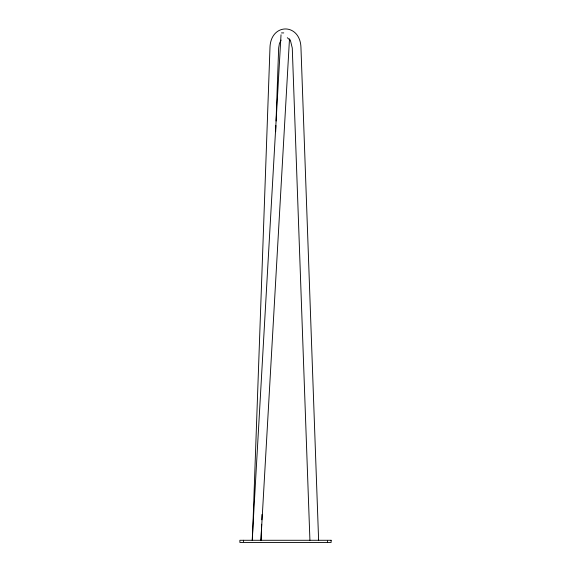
<?xml version="1.0" encoding="UTF-8"?>
<svg xmlns="http://www.w3.org/2000/svg" width="571" height="571" viewBox="0 0 571 571"><rect width="100%" height="100%" fill="white"/><g stroke="black" fill="none" stroke-linecap="round" stroke-linejoin="round"><path stroke-width="0.86" d="M252.382 540.28L269.976 47.728C270.561 22.704 300.367 22.704 300.96 47.728L318.618 540.28M261.083 540.28L261.654 524.257M261.811 519.803L262.003 514.464M275.672 131.708L275.893 125.484M276.05 121.031L278.662 48.043L279.419 43.539L281.06 40.098M252.182 540.28L281.018 34.781M260.89 540.28L289.49 38.835M281.474 32.918L283.737 32.918M287.306 37.715L290.061 40.17L289.49 39.47L290.646 41.362L292.273 48.043L309.917 540.28M327.504 541.001L327.504 542.45M243.496 540.28L243.496 541.729M331.123 540.28L239.877 540.28L239.877 542.45L331.123 542.45L331.123 540.28"/></g></svg>
